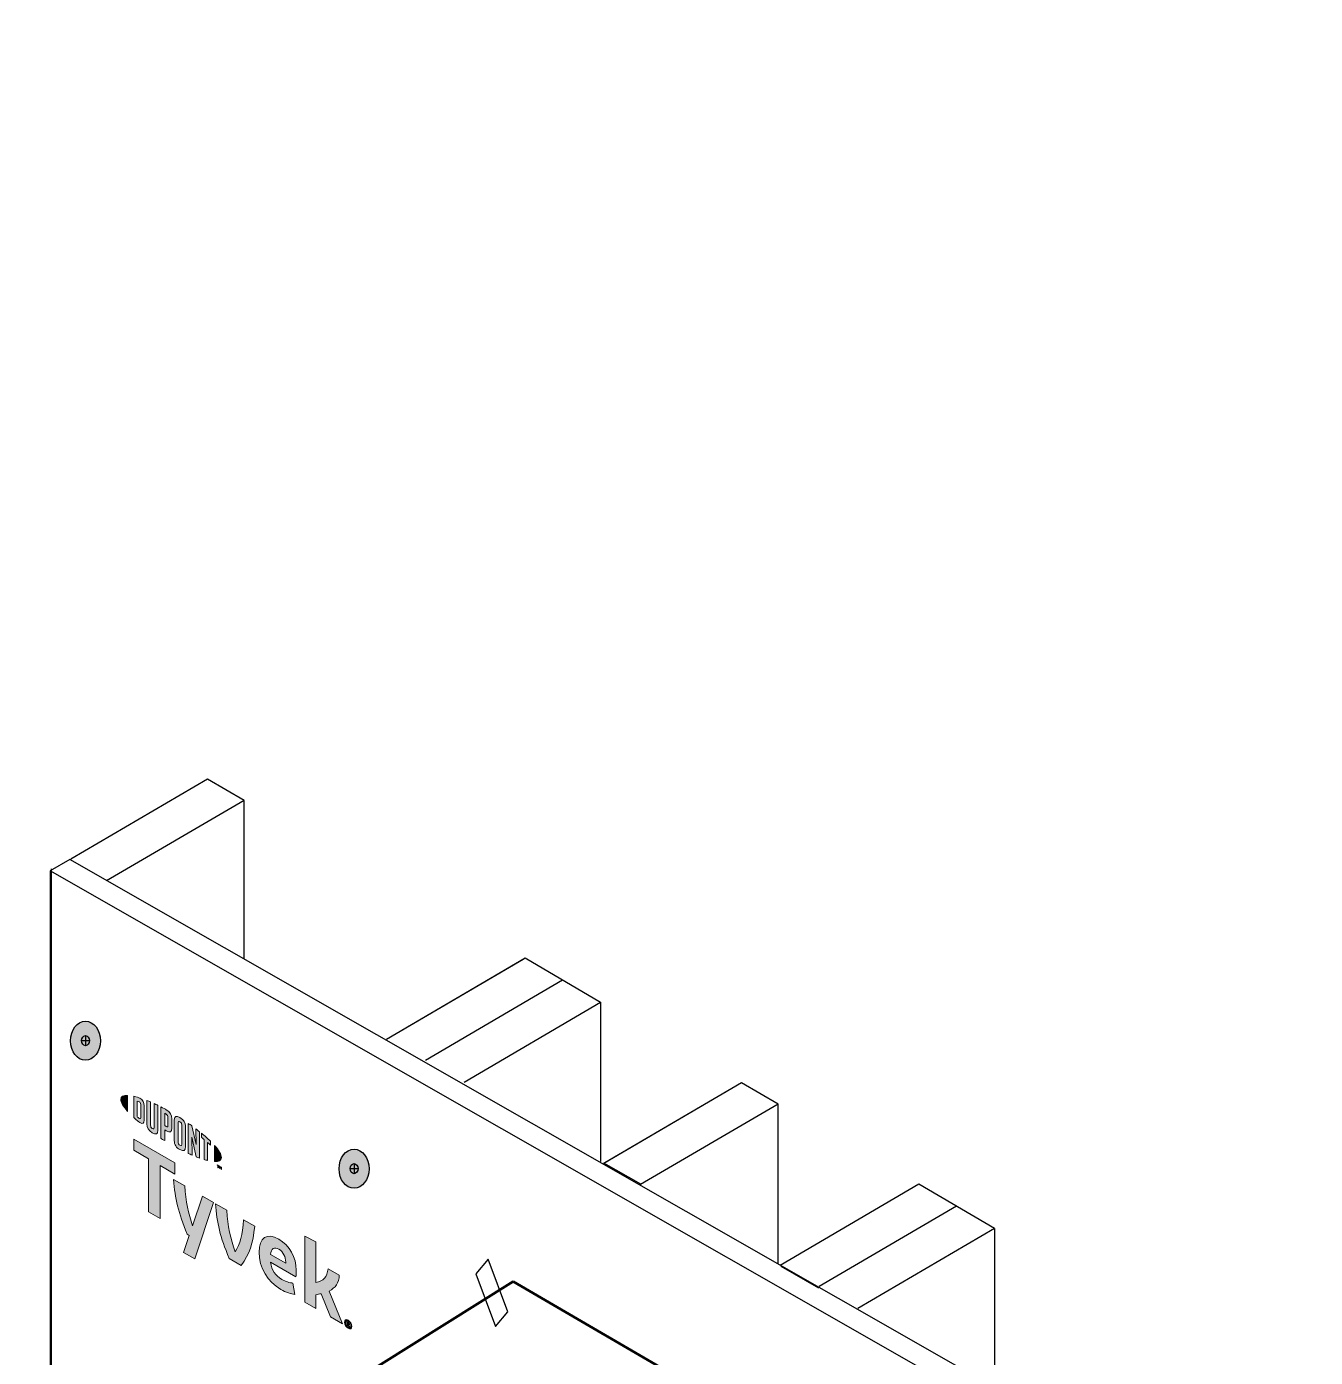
# Model space of a CAD drawing. Extents: x -1328 to 5679, y -4611 to 1603.
# Drawn here: x -223.9 to 91.5, y -2425.3 to -2099.7 of the extents above; entities that cross this region are included whole.
import ezdxf

# ---------------------------------------------------------------- set-up
doc = ezdxf.new("R2010")
doc.units = 0
doc.header["$MEASUREMENT"] = 0
doc.linetypes.add('AI-Linetype-33', pattern=[27.003948, 18.002632, -9.001316])
for name, color, linetype, lineweight in [('G-ANNO-TTLB', 7, 'Continuous', 0), ('TYVEK', 7, 'Continuous', 0), ('X-REF - TRACED', 7, 'Continuous', 0)]:
    doc.layers.add(name, color=color, linetype=linetype, lineweight=lineweight)

# ---------------------------------------------------------------- blocks, each defined once
blk = doc.blocks.new('Block_84')
at = {"layer": 'TYVEK', "true_color": 0x003b71, "transparency": 33554687}
h = blk.add_hatch(color=156, dxfattribs=at)
h.dxf.hatch_style = 2
edge = h.paths.add_edge_path()
edge.add_ellipse((-209.45, -2347.86), major_axis=(0, 4.78), ratio=0.766948, start_angle=0, end_angle=360)
h = blk.add_hatch(color=156, dxfattribs=at)
h.dxf.hatch_style = 2
edge = h.paths.add_edge_path()
edge.add_ellipse((-143.74, -2379.18), major_axis=(0, 4.78), ratio=0.766948, start_angle=0, end_angle=360)
at = {"layer": 'TYVEK', "color": 18, "lineweight": 25, "true_color": 0x080808}
for p, q in [((-209.45, -2346.59), (-209.45, -2349.06)), ((-210.42, -2347.83), (-208.48, -2347.83)), ((-144.71, -2379.15), (-142.76, -2379.15)), ((-143.74, -2377.92), (-143.74, -2380.39))]:
    blk.add_line(p, q, dxfattribs=at)
at = {"layer": 'TYVEK', "color": 18, "lineweight": 25, "true_color": 0x000000}
for centre in [(-209.45, -2347.86), (-143.74, -2379.18)]:
    blk.add_ellipse(centre, major_axis=(0, 4.78), ratio=0.766948, dxfattribs=at)
at = {"layer": 'TYVEK', "color": 18, "lineweight": 25, "true_color": 0x080808}
for centre in [(-209.45, -2347.83), (-143.74, -2379.15)]:
    blk.add_ellipse(centre, major_axis=(0, 1.23), ratio=0.788846, dxfattribs=at)
blk = doc.blocks.new('Block_436')
at = {"layer": 'X-REF - TRACED', "true_color": 0x848484, "transparency": 33554687}
h = blk.add_hatch(color=252, dxfattribs=at)
h.dxf.hatch_style = 2
edge = h.paths.add_edge_path()
edge.add_spline(control_points=[(-200.8, -2362.2), (-200.8, -2362.93), (-200.19, -2363.95), (-199.13, -2365.15), (-199.13, -2365.15), (-199.13, -2361.21), (-199.13, -2361.21), (-200.19, -2361.17), (-200.8, -2361.49), (-200.8, -2362.2)], knot_values=[0, 0, 0, 0, 1, 1, 1, 2, 2, 2, 3, 3, 3, 3], degree=3, periodic=0)
h = blk.add_hatch(color=252, dxfattribs=at)
h.dxf.hatch_style = 2
edge = h.paths.add_edge_path()
edge.add_spline(control_points=[(-195.92, -2366.63), (-195.92, -2366.94), (-196.08, -2366.95), (-196.27, -2366.84), (-196.42, -2366.75), (-196.64, -2366.56), (-196.83, -2366.39), (-196.83, -2366.39), (-196.83, -2362.62), (-196.83, -2362.62), (-196.64, -2362.67), (-196.42, -2362.74), (-196.27, -2362.83), (-196.08, -2362.94), (-195.92, -2363.13), (-195.92, -2363.43), (-195.92, -2363.43), (-195.92, -2366.63), (-195.92, -2366.63)], knot_values=[0, 0, 0, 0, 1, 1, 1, 2, 2, 2, 3, 3, 3, 4, 4, 4, 5, 5, 5, 6, 6, 6, 6], degree=3, periodic=0)
edge = h.paths.add_edge_path()
edge.add_spline(control_points=[(-196.14, -2361.92), (-196.44, -2361.74), (-196.87, -2361.6), (-197.65, -2361.42), (-197.65, -2361.42), (-197.65, -2366.65), (-197.65, -2366.65), (-196.97, -2367.28), (-196.44, -2367.72), (-196.14, -2367.89), (-195.46, -2368.29), (-195.07, -2368.03), (-195.07, -2367.26), (-195.07, -2367.26), (-195.07, -2363.79), (-195.07, -2363.79), (-195.07, -2363.02), (-195.46, -2362.31), (-196.14, -2361.92)], knot_values=[0, 0, 0, 0, 1, 1, 1, 2, 2, 2, 3, 3, 3, 4, 4, 4, 5, 5, 5, 6, 6, 6, 6], degree=3, periodic=0)
h = blk.add_hatch(color=252, dxfattribs=at)
h.dxf.hatch_style = 2
edge = h.paths.add_edge_path()
edge.add_spline(control_points=[(-192.68, -2369.12), (-192.68, -2369.42), (-192.77, -2369.56), (-193.1, -2369.32), (-193.42, -2369.09), (-193.51, -2368.89), (-193.51, -2368.53), (-193.51, -2368.53), (-193.51, -2362.84), (-193.51, -2362.84), (-193.72, -2362.74), (-194.2, -2362.54), (-194.41, -2362.46), (-194.41, -2362.46), (-194.41, -2368.21), (-194.41, -2368.21), (-194.41, -2369.13), (-194.02, -2369.71), (-193.1, -2370.36), (-192.26, -2370.96), (-191.74, -2370.77), (-191.74, -2369.75), (-191.74, -2369.75), (-191.74, -2363.67), (-191.74, -2363.67), (-191.92, -2363.58), (-192.49, -2363.31), (-192.68, -2363.22), (-192.68, -2363.22), (-192.68, -2369.12), (-192.68, -2369.12)], knot_values=[0, 0, 0, 0, 1, 1, 1, 2, 2, 2, 3, 3, 3, 4, 4, 4, 5, 5, 5, 6, 6, 6, 7, 7, 7, 8, 8, 8, 9, 9, 9, 10, 10, 10, 10], degree=3, periodic=0)
h = blk.add_hatch(color=252, dxfattribs=at)
h.dxf.hatch_style = 2
edge = h.paths.add_edge_path()
edge.add_spline(control_points=[(-189.26, -2368.59), (-189.26, -2368.92), (-189.36, -2369.03), (-189.74, -2368.81), (-189.74, -2368.81), (-190.07, -2368.62), (-190.07, -2368.62), (-190.07, -2368.62), (-190.07, -2365.6), (-190.07, -2365.6), (-189.92, -2365.68), (-189.84, -2365.72), (-189.76, -2365.77), (-189.34, -2366.01), (-189.26, -2366.24), (-189.26, -2366.58), (-189.26, -2366.58), (-189.26, -2368.59), (-189.26, -2368.59)], knot_values=[0, 0, 0, 0, 1, 1, 1, 2, 2, 2, 3, 3, 3, 4, 4, 4, 5, 5, 5, 6, 6, 6, 6], degree=3, periodic=0)
edge = h.paths.add_edge_path()
edge.add_spline(control_points=[(-189.7, -2364.74), (-189.87, -2364.64), (-190.46, -2364.32), (-191.01, -2364.04), (-191.01, -2364.04), (-191.01, -2371.7), (-191.01, -2371.7), (-190.82, -2371.82), (-190.33, -2372.13), (-190.07, -2372.29), (-190.07, -2372.29), (-190.07, -2369.69), (-190.07, -2369.69), (-190.07, -2369.69), (-189.7, -2369.9), (-189.7, -2369.9), (-188.72, -2370.46), (-188.31, -2370.19), (-188.31, -2369.22), (-188.31, -2369.22), (-188.31, -2366.97), (-188.31, -2366.97), (-188.31, -2366.02), (-188.77, -2365.28), (-189.7, -2364.74)], knot_values=[0, 0, 0, 0, 1, 1, 1, 2, 2, 2, 3, 3, 3, 4, 4, 4, 5, 5, 5, 6, 6, 6, 7, 7, 7, 8, 8, 8, 8], degree=3, periodic=0)
h = blk.add_hatch(color=252, dxfattribs=at)
h.dxf.hatch_style = 2
edge = h.paths.add_edge_path()
edge.add_spline(control_points=[(-185.91, -2373.2), (-185.91, -2373.5), (-186, -2373.61), (-186.33, -2373.43), (-186.67, -2373.24), (-186.76, -2373.02), (-186.76, -2372.71), (-186.76, -2372.71), (-186.76, -2367.94), (-186.76, -2367.94), (-186.76, -2367.62), (-186.67, -2367.5), (-186.33, -2367.71), (-186, -2367.92), (-185.91, -2368.13), (-185.91, -2368.43), (-185.91, -2368.43), (-185.91, -2373.2), (-185.91, -2373.2)], knot_values=[0, 0, 0, 0, 1, 1, 1, 2, 2, 2, 3, 3, 3, 4, 4, 4, 5, 5, 5, 6, 6, 6, 6], degree=3, periodic=0)
edge = h.paths.add_edge_path()
edge.add_spline(control_points=[(-186.33, -2366.64), (-187.2, -2366.09), (-187.72, -2366.23), (-187.72, -2367.24), (-187.72, -2367.24), (-187.72, -2372.25), (-187.72, -2372.25), (-187.72, -2373.31), (-187.25, -2374.02), (-186.33, -2374.5), (-185.43, -2374.98), (-184.96, -2374.86), (-184.96, -2373.73), (-184.96, -2373.73), (-184.96, -2368.95), (-184.96, -2368.95), (-184.96, -2367.87), (-185.38, -2367.24), (-186.33, -2366.64)], knot_values=[0, 0, 0, 0, 1, 1, 1, 2, 2, 2, 3, 3, 3, 4, 4, 4, 5, 5, 5, 6, 6, 6, 6], degree=3, periodic=0)
h = blk.add_hatch(color=252, dxfattribs=at)
h.dxf.hatch_style = 2
edge = h.paths.add_edge_path()
edge.add_spline(control_points=[(-182.36, -2373.2), (-182.36, -2373.2), (-183.4, -2368.71), (-183.4, -2368.71), (-183.68, -2368.5), (-184.02, -2368.26), (-184.29, -2368.08), (-184.29, -2368.08), (-184.29, -2375.42), (-184.29, -2375.42), (-184.1, -2375.51), (-183.63, -2375.72), (-183.38, -2375.83), (-183.38, -2375.83), (-183.46, -2371.46), (-183.46, -2371.46), (-183.46, -2371.46), (-182.36, -2376.25), (-182.36, -2376.25), (-182.12, -2376.34), (-181.78, -2376.47), (-181.56, -2376.55), (-181.56, -2376.55), (-181.56, -2370.1), (-181.56, -2370.1), (-181.79, -2369.91), (-182.22, -2369.58), (-182.42, -2369.43), (-182.42, -2369.43), (-182.36, -2373.2), (-182.36, -2373.2)], knot_values=[0, 0, 0, 0, 1, 1, 1, 2, 2, 2, 3, 3, 3, 4, 4, 4, 5, 5, 5, 6, 6, 6, 7, 7, 7, 8, 8, 8, 9, 9, 9, 10, 10, 10, 10], degree=3, periodic=0)
h = blk.add_hatch(color=252, dxfattribs=at)
h.dxf.hatch_style = 2
edge = h.paths.add_edge_path()
edge.add_spline(control_points=[(-181.09, -2371.5), (-180.86, -2371.68), (-180.63, -2371.86), (-180.41, -2372.05), (-180.41, -2372.05), (-180.41, -2376.93), (-180.41, -2376.93), (-180.2, -2376.99), (-179.82, -2377.1), (-179.57, -2377.16), (-179.57, -2377.16), (-179.57, -2372.76), (-179.57, -2372.76), (-179.32, -2372.98), (-179.09, -2373.18), (-178.88, -2373.37), (-178.88, -2373.37), (-178.88, -2372.43), (-178.88, -2372.43), (-179.55, -2371.78), (-180.26, -2371.16), (-181.09, -2370.48), (-181.09, -2370.48), (-181.09, -2371.5), (-181.09, -2371.5)], knot_values=[0, 0, 0, 0, 1, 1, 1, 2, 2, 2, 3, 3, 3, 4, 4, 4, 5, 5, 5, 6, 6, 6, 7, 7, 7, 8, 8, 8, 8], degree=3, periodic=0)
h = blk.add_hatch(color=252, dxfattribs=at)
h.dxf.hatch_style = 2
edge = h.paths.add_edge_path()
edge.add_spline(control_points=[(-176.2, -2376.41), (-176.2, -2377.13), (-176.81, -2377.46), (-177.88, -2377.42), (-177.88, -2377.42), (-177.88, -2373.48), (-177.88, -2373.48), (-176.81, -2374.67), (-176.2, -2375.69), (-176.2, -2376.41)], knot_values=[0, 0, 0, 0, 1, 1, 1, 2, 2, 2, 3, 3, 3, 3], degree=3, periodic=0)
h = blk.add_hatch(color=252, dxfattribs=at)
h.dxf.hatch_style = 2
edge = h.paths.add_edge_path()
edge.add_spline(control_points=[(-176.7, -2378.5), (-176.7, -2378.5), (-176.59, -2378.55), (-176.59, -2378.55), (-176.59, -2378.55), (-176.44, -2378.91), (-176.44, -2378.91), (-176.44, -2378.91), (-176.3, -2378.73), (-176.3, -2378.73), (-176.3, -2378.73), (-176.2, -2378.78), (-176.2, -2378.78), (-176.2, -2378.78), (-176.2, -2379.35), (-176.2, -2379.35), (-176.2, -2379.35), (-176.29, -2379.3), (-176.29, -2379.3), (-176.29, -2379.3), (-176.29, -2378.89), (-176.29, -2378.89), (-176.29, -2378.89), (-176.44, -2379.08), (-176.44, -2379.08), (-176.44, -2379.08), (-176.45, -2379.07), (-176.45, -2379.07), (-176.45, -2379.07), (-176.6, -2378.71), (-176.6, -2378.71), (-176.6, -2378.71), (-176.6, -2379.12), (-176.6, -2379.12), (-176.6, -2379.12), (-176.7, -2379.06), (-176.7, -2379.06), (-176.7, -2379.06), (-176.7, -2378.5), (-176.7, -2378.5)], knot_values=[0, 0, 0, 0, 1, 1, 1, 2, 2, 2, 3, 3, 3, 4, 4, 4, 5, 5, 5, 6, 6, 6, 7, 7, 7, 8, 8, 8, 9, 9, 9, 10, 10, 10, 11, 11, 11, 12, 12, 12, 13, 13, 13, 13], degree=3, periodic=0)
edge = h.paths.add_edge_path()
edge.add_spline(control_points=[(-177.05, -2378.39), (-177.05, -2378.39), (-177.2, -2378.3), (-177.2, -2378.3), (-177.2, -2378.3), (-177.2, -2378.2), (-177.2, -2378.2), (-177.2, -2378.2), (-176.8, -2378.43), (-176.8, -2378.43), (-176.8, -2378.43), (-176.8, -2378.53), (-176.8, -2378.53), (-176.8, -2378.53), (-176.96, -2378.45), (-176.96, -2378.45), (-176.96, -2378.45), (-176.96, -2378.91), (-176.96, -2378.91), (-176.96, -2378.91), (-177.05, -2378.86), (-177.05, -2378.86), (-177.05, -2378.86), (-177.05, -2378.39), (-177.05, -2378.39)], knot_values=[0, 0, 0, 0, 1, 1, 1, 2, 2, 2, 3, 3, 3, 4, 4, 4, 5, 5, 5, 6, 6, 6, 7, 7, 7, 8, 8, 8, 8], degree=3, periodic=0)
at = {"layer": 'X-REF - TRACED'}
for points, knots in [([(-200.8, -2362.2), (-200.8, -2362.93), (-200.19, -2363.95), (-199.13, -2365.15), (-199.13, -2365.15), (-199.13, -2361.21), (-199.13, -2361.21), (-200.19, -2361.17), (-200.8, -2361.49), (-200.8, -2362.2)], [0, 0, 0, 0, 1, 1, 1, 2, 2, 2, 3, 3, 3, 3]), ([(-196.14, -2361.92), (-196.44, -2361.74), (-196.87, -2361.6), (-197.65, -2361.42), (-197.65, -2361.42), (-197.65, -2366.65), (-197.65, -2366.65), (-196.97, -2367.28), (-196.44, -2367.72), (-196.14, -2367.89), (-195.46, -2368.29), (-195.07, -2368.03), (-195.07, -2367.26), (-195.07, -2367.26), (-195.07, -2363.79), (-195.07, -2363.79), (-195.07, -2363.02), (-195.46, -2362.31), (-196.14, -2361.92)], [0, 0, 0, 0, 1, 1, 1, 2, 2, 2, 3, 3, 3, 4, 4, 4, 5, 5, 5, 6, 6, 6, 6]), ([(-195.92, -2366.63), (-195.92, -2366.94), (-196.08, -2366.95), (-196.27, -2366.84), (-196.42, -2366.75), (-196.64, -2366.56), (-196.83, -2366.39), (-196.83, -2366.39), (-196.83, -2362.62), (-196.83, -2362.62), (-196.64, -2362.67), (-196.42, -2362.74), (-196.27, -2362.83), (-196.08, -2362.94), (-195.92, -2363.13), (-195.92, -2363.43), (-195.92, -2363.43), (-195.92, -2366.63), (-195.92, -2366.63)], [0, 0, 0, 0, 1, 1, 1, 2, 2, 2, 3, 3, 3, 4, 4, 4, 5, 5, 5, 6, 6, 6, 6]), ([(-192.68, -2369.12), (-192.68, -2369.42), (-192.77, -2369.56), (-193.1, -2369.32), (-193.42, -2369.09), (-193.51, -2368.89), (-193.51, -2368.53), (-193.51, -2368.53), (-193.51, -2362.84), (-193.51, -2362.84), (-193.72, -2362.74), (-194.2, -2362.54), (-194.41, -2362.46), (-194.41, -2362.46), (-194.41, -2368.21), (-194.41, -2368.21), (-194.41, -2369.13), (-194.02, -2369.71), (-193.1, -2370.36), (-192.26, -2370.96), (-191.74, -2370.77), (-191.74, -2369.75), (-191.74, -2369.75), (-191.74, -2363.67), (-191.74, -2363.67), (-191.92, -2363.58), (-192.49, -2363.31), (-192.68, -2363.22), (-192.68, -2363.22), (-192.68, -2369.12), (-192.68, -2369.12)], [0, 0, 0, 0, 1, 1, 1, 2, 2, 2, 3, 3, 3, 4, 4, 4, 5, 5, 5, 6, 6, 6, 7, 7, 7, 8, 8, 8, 9, 9, 9, 10, 10, 10, 10]), ([(-189.7, -2364.74), (-189.87, -2364.64), (-190.46, -2364.32), (-191.01, -2364.04), (-191.01, -2364.04), (-191.01, -2371.7), (-191.01, -2371.7), (-190.82, -2371.82), (-190.33, -2372.13), (-190.07, -2372.29), (-190.07, -2372.29), (-190.07, -2369.69), (-190.07, -2369.69), (-190.07, -2369.69), (-189.7, -2369.9), (-189.7, -2369.9), (-188.72, -2370.46), (-188.31, -2370.19), (-188.31, -2369.22), (-188.31, -2369.22), (-188.31, -2366.97), (-188.31, -2366.97), (-188.31, -2366.02), (-188.77, -2365.28), (-189.7, -2364.74)], [0, 0, 0, 0, 1, 1, 1, 2, 2, 2, 3, 3, 3, 4, 4, 4, 5, 5, 5, 6, 6, 6, 7, 7, 7, 8, 8, 8, 8]), ([(-189.26, -2368.59), (-189.26, -2368.92), (-189.36, -2369.03), (-189.74, -2368.81), (-189.74, -2368.81), (-190.07, -2368.62), (-190.07, -2368.62), (-190.07, -2368.62), (-190.07, -2365.6), (-190.07, -2365.6), (-189.92, -2365.68), (-189.84, -2365.72), (-189.76, -2365.77), (-189.34, -2366.01), (-189.26, -2366.24), (-189.26, -2366.58), (-189.26, -2366.58), (-189.26, -2368.59), (-189.26, -2368.59)], [0, 0, 0, 0, 1, 1, 1, 2, 2, 2, 3, 3, 3, 4, 4, 4, 5, 5, 5, 6, 6, 6, 6]), ([(-186.33, -2366.64), (-187.2, -2366.09), (-187.72, -2366.23), (-187.72, -2367.24), (-187.72, -2367.24), (-187.72, -2372.25), (-187.72, -2372.25), (-187.72, -2373.31), (-187.25, -2374.02), (-186.33, -2374.5), (-185.43, -2374.98), (-184.96, -2374.86), (-184.96, -2373.73), (-184.96, -2373.73), (-184.96, -2368.95), (-184.96, -2368.95), (-184.96, -2367.87), (-185.38, -2367.24), (-186.33, -2366.64)], [0, 0, 0, 0, 1, 1, 1, 2, 2, 2, 3, 3, 3, 4, 4, 4, 5, 5, 5, 6, 6, 6, 6]), ([(-185.91, -2373.2), (-185.91, -2373.5), (-186, -2373.61), (-186.33, -2373.43), (-186.67, -2373.24), (-186.76, -2373.02), (-186.76, -2372.71), (-186.76, -2372.71), (-186.76, -2367.94), (-186.76, -2367.94), (-186.76, -2367.62), (-186.67, -2367.5), (-186.33, -2367.71), (-186, -2367.92), (-185.91, -2368.13), (-185.91, -2368.43), (-185.91, -2368.43), (-185.91, -2373.2), (-185.91, -2373.2)], [0, 0, 0, 0, 1, 1, 1, 2, 2, 2, 3, 3, 3, 4, 4, 4, 5, 5, 5, 6, 6, 6, 6]), ([(-182.36, -2373.2), (-182.36, -2373.2), (-183.4, -2368.71), (-183.4, -2368.71), (-183.68, -2368.5), (-184.02, -2368.26), (-184.29, -2368.08), (-184.29, -2368.08), (-184.29, -2375.42), (-184.29, -2375.42), (-184.1, -2375.51), (-183.63, -2375.72), (-183.38, -2375.83), (-183.38, -2375.83), (-183.46, -2371.46), (-183.46, -2371.46), (-183.46, -2371.46), (-182.36, -2376.25), (-182.36, -2376.25), (-182.12, -2376.34), (-181.78, -2376.47), (-181.56, -2376.55), (-181.56, -2376.55), (-181.56, -2370.1), (-181.56, -2370.1), (-181.79, -2369.91), (-182.22, -2369.58), (-182.42, -2369.43), (-182.42, -2369.43), (-182.36, -2373.2), (-182.36, -2373.2)], [0, 0, 0, 0, 1, 1, 1, 2, 2, 2, 3, 3, 3, 4, 4, 4, 5, 5, 5, 6, 6, 6, 7, 7, 7, 8, 8, 8, 9, 9, 9, 10, 10, 10, 10]), ([(-181.09, -2371.5), (-180.86, -2371.68), (-180.63, -2371.86), (-180.41, -2372.05), (-180.41, -2372.05), (-180.41, -2376.93), (-180.41, -2376.93), (-180.2, -2376.99), (-179.82, -2377.1), (-179.57, -2377.16), (-179.57, -2377.16), (-179.57, -2372.76), (-179.57, -2372.76), (-179.32, -2372.98), (-179.09, -2373.18), (-178.88, -2373.37), (-178.88, -2373.37), (-178.88, -2372.43), (-178.88, -2372.43), (-179.55, -2371.78), (-180.26, -2371.16), (-181.09, -2370.48), (-181.09, -2370.48), (-181.09, -2371.5), (-181.09, -2371.5)], [0, 0, 0, 0, 1, 1, 1, 2, 2, 2, 3, 3, 3, 4, 4, 4, 5, 5, 5, 6, 6, 6, 7, 7, 7, 8, 8, 8, 8]), ([(-176.2, -2376.41), (-176.2, -2377.13), (-176.81, -2377.46), (-177.88, -2377.42), (-177.88, -2377.42), (-177.88, -2373.48), (-177.88, -2373.48), (-176.81, -2374.67), (-176.2, -2375.69), (-176.2, -2376.41)], [0, 0, 0, 0, 1, 1, 1, 2, 2, 2, 3, 3, 3, 3]), ([(-177.05, -2378.39), (-177.05, -2378.39), (-177.2, -2378.3), (-177.2, -2378.3), (-177.2, -2378.3), (-177.2, -2378.2), (-177.2, -2378.2), (-177.2, -2378.2), (-176.8, -2378.43), (-176.8, -2378.43), (-176.8, -2378.43), (-176.8, -2378.53), (-176.8, -2378.53), (-176.8, -2378.53), (-176.96, -2378.45), (-176.96, -2378.45), (-176.96, -2378.45), (-176.96, -2378.91), (-176.96, -2378.91), (-176.96, -2378.91), (-177.05, -2378.86), (-177.05, -2378.86), (-177.05, -2378.86), (-177.05, -2378.39), (-177.05, -2378.39)], [0, 0, 0, 0, 1, 1, 1, 2, 2, 2, 3, 3, 3, 4, 4, 4, 5, 5, 5, 6, 6, 6, 7, 7, 7, 8, 8, 8, 8]), ([(-176.7, -2378.5), (-176.7, -2378.5), (-176.59, -2378.55), (-176.59, -2378.55), (-176.59, -2378.55), (-176.44, -2378.91), (-176.44, -2378.91), (-176.44, -2378.91), (-176.3, -2378.73), (-176.3, -2378.73), (-176.3, -2378.73), (-176.2, -2378.78), (-176.2, -2378.78), (-176.2, -2378.78), (-176.2, -2379.35), (-176.2, -2379.35), (-176.2, -2379.35), (-176.29, -2379.3), (-176.29, -2379.3), (-176.29, -2379.3), (-176.29, -2378.89), (-176.29, -2378.89), (-176.29, -2378.89), (-176.44, -2379.08), (-176.44, -2379.08), (-176.44, -2379.08), (-176.45, -2379.07), (-176.45, -2379.07), (-176.45, -2379.07), (-176.6, -2378.71), (-176.6, -2378.71), (-176.6, -2378.71), (-176.6, -2379.12), (-176.6, -2379.12), (-176.6, -2379.12), (-176.7, -2379.06), (-176.7, -2379.06), (-176.7, -2379.06), (-176.7, -2378.5), (-176.7, -2378.5)], [0, 0, 0, 0, 1, 1, 1, 2, 2, 2, 3, 3, 3, 4, 4, 4, 5, 5, 5, 6, 6, 6, 7, 7, 7, 8, 8, 8, 9, 9, 9, 10, 10, 10, 11, 11, 11, 12, 12, 12, 13, 13, 13, 13])]:
    blk.add_open_spline(points, degree=3, knots=knots, dxfattribs=at)
blk = doc.blocks.new('Block_440')
at = {"layer": 'X-REF - TRACED', "true_color": 0x848484, "transparency": 33554687}
h = blk.add_hatch(color=252, dxfattribs=at)
h.dxf.hatch_style = 2
h.paths.add_polyline_path([(-187.55, -2377.74), (-197.65, -2371.91), (-197.65, -2374.65), (-194, -2376.76), (-194, -2389.75), (-191.2, -2391.37), (-191.2, -2378.37), (-187.55, -2380.48)])
h = blk.add_hatch(color=252, dxfattribs=at)
h.dxf.hatch_style = 2
edge = h.paths.add_edge_path()
edge.add_spline(control_points=[(-170.76, -2391.68), (-170.93, -2395.42), (-171.68, -2397.6), (-172.84, -2399.47), (-173.95, -2396.29), (-174.68, -2393.26), (-174.9, -2389.29), (-174.9, -2389.29), (-177.62, -2387.72), (-177.62, -2387.72), (-177.33, -2392.41), (-176.45, -2395.82), (-174.33, -2401.11), (-174.33, -2401.11), (-171.33, -2402.84), (-171.33, -2402.84), (-169.29, -2399.95), (-168.44, -2397.54), (-168.05, -2393.24), (-168.05, -2393.24), (-170.76, -2391.68), (-170.76, -2391.68)], knot_values=[0, 0, 0, 0, 1, 1, 1, 2, 2, 2, 3, 3, 3, 4, 4, 4, 5, 5, 5, 6, 6, 6, 7, 7, 7, 7], degree=3, periodic=0)
h = blk.add_hatch(color=252, dxfattribs=at)
h.dxf.hatch_style = 2
edge = h.paths.add_edge_path()
edge.add_spline(control_points=[(-164.19, -2400.13), (-164.19, -2400.13), (-160.46, -2402.28), (-160.46, -2402.28), (-160.46, -2402.28), (-160.46, -2402.01), (-160.46, -2402.01), (-160.46, -2400.75), (-161.05, -2399.49), (-162.13, -2398.87), (-163.27, -2398.21), (-164.01, -2398.7), (-164.19, -2400.13)], knot_values=[0, 0, 0, 0, 1, 1, 1, 2, 2, 2, 3, 3, 3, 4, 4, 4, 4], degree=3, periodic=0)
edge = h.paths.add_edge_path()
edge.add_spline(control_points=[(-158.24, -2409.9), (-159.11, -2409.85), (-160.38, -2409.43), (-161.68, -2408.68), (-164.84, -2406.86), (-166.99, -2403.32), (-166.99, -2399.59), (-166.99, -2396.01), (-165.01, -2394.73), (-162.13, -2396.39), (-159.56, -2397.88), (-157.87, -2400.94), (-157.87, -2403.95), (-157.87, -2404.63), (-157.91, -2405.19), (-157.95, -2405.62), (-157.95, -2405.62), (-164.15, -2402.04), (-164.15, -2402.04), (-163.89, -2403.99), (-162.97, -2405.33), (-161.4, -2406.23), (-160.44, -2406.79), (-159.52, -2407.07), (-158.68, -2407.16), (-158.68, -2407.16), (-158.24, -2409.9), (-158.24, -2409.9)], knot_values=[0, 0, 0, 0, 1, 1, 1, 2, 2, 2, 3, 3, 3, 4, 4, 4, 5, 5, 5, 6, 6, 6, 7, 7, 7, 8, 8, 8, 9, 9, 9, 9], degree=3, periodic=0)
h = blk.add_hatch(color=252, dxfattribs=at)
h.dxf.hatch_style = 2
edge = h.paths.add_edge_path()
edge.add_spline(control_points=[(-149.85, -2409.1), (-149.85, -2409.1), (-146.59, -2417.12), (-146.59, -2417.12), (-146.59, -2417.12), (-149.54, -2415.42), (-149.54, -2415.42), (-149.54, -2415.42), (-151.79, -2409.74), (-151.79, -2409.74), (-152.2, -2409.84), (-152.64, -2409.92), (-153.11, -2409.99), (-153.11, -2409.99), (-153.11, -2413.36), (-153.11, -2413.36), (-153.11, -2413.36), (-155.81, -2411.8), (-155.81, -2411.8), (-155.81, -2411.8), (-155.81, -2395.68), (-155.81, -2395.68), (-155.81, -2395.68), (-153.11, -2397.08), (-153.11, -2397.08), (-153.11, -2397.08), (-153.11, -2407), (-153.11, -2407), (-151.26, -2406.69), (-150.36, -2405.64), (-150.05, -2403.64), (-150.05, -2403.64), (-147.36, -2405.19), (-147.36, -2405.19), (-147.42, -2407.09), (-148.28, -2408.32), (-149.85, -2409.1)], knot_values=[0, 0, 0, 0, 1, 1, 1, 2, 2, 2, 3, 3, 3, 4, 4, 4, 5, 5, 5, 6, 6, 6, 7, 7, 7, 8, 8, 8, 9, 9, 9, 10, 10, 10, 11, 11, 11, 12, 12, 12, 12], degree=3, periodic=0)
at = {"layer": 'X-REF - TRACED'}
blk.add_lwpolyline([(-187.55, -2377.74), (-197.65, -2371.91), (-197.65, -2374.65), (-194, -2376.76), (-194, -2389.75), (-191.2, -2391.37), (-191.2, -2378.37), (-187.55, -2380.48)], close=True, dxfattribs=at)
for points, knots in [([(-170.76, -2391.68), (-170.93, -2395.42), (-171.68, -2397.6), (-172.84, -2399.47), (-173.95, -2396.29), (-174.68, -2393.26), (-174.9, -2389.29), (-174.9, -2389.29), (-177.62, -2387.72), (-177.62, -2387.72), (-177.33, -2392.41), (-176.45, -2395.82), (-174.33, -2401.11), (-174.33, -2401.11), (-171.33, -2402.84), (-171.33, -2402.84), (-169.29, -2399.95), (-168.44, -2397.54), (-168.05, -2393.24), (-168.05, -2393.24), (-170.76, -2391.68), (-170.76, -2391.68)], [0, 0, 0, 0, 1, 1, 1, 2, 2, 2, 3, 3, 3, 4, 4, 4, 5, 5, 5, 6, 6, 6, 7, 7, 7, 7]), ([(-158.24, -2409.9), (-159.11, -2409.85), (-160.38, -2409.43), (-161.68, -2408.68), (-164.84, -2406.86), (-166.99, -2403.32), (-166.99, -2399.59), (-166.99, -2396.01), (-165.01, -2394.73), (-162.13, -2396.39), (-159.56, -2397.88), (-157.87, -2400.94), (-157.87, -2403.95), (-157.87, -2404.63), (-157.91, -2405.19), (-157.95, -2405.62), (-157.95, -2405.62), (-164.15, -2402.04), (-164.15, -2402.04), (-163.89, -2403.99), (-162.97, -2405.33), (-161.4, -2406.23), (-160.44, -2406.79), (-159.52, -2407.07), (-158.68, -2407.16), (-158.68, -2407.16), (-158.24, -2409.9), (-158.24, -2409.9)], [0, 0, 0, 0, 1, 1, 1, 2, 2, 2, 3, 3, 3, 4, 4, 4, 5, 5, 5, 6, 6, 6, 7, 7, 7, 8, 8, 8, 9, 9, 9, 9]), ([(-149.85, -2409.1), (-149.85, -2409.1), (-146.59, -2417.12), (-146.59, -2417.12), (-146.59, -2417.12), (-149.54, -2415.42), (-149.54, -2415.42), (-149.54, -2415.42), (-151.79, -2409.74), (-151.79, -2409.74), (-152.2, -2409.84), (-152.64, -2409.92), (-153.11, -2409.99), (-153.11, -2409.99), (-153.11, -2413.36), (-153.11, -2413.36), (-153.11, -2413.36), (-155.81, -2411.8), (-155.81, -2411.8), (-155.81, -2411.8), (-155.81, -2395.68), (-155.81, -2395.68), (-155.81, -2395.68), (-153.11, -2397.08), (-153.11, -2397.08), (-153.11, -2397.08), (-153.11, -2407), (-153.11, -2407), (-151.26, -2406.69), (-150.36, -2405.64), (-150.05, -2403.64), (-150.05, -2403.64), (-147.36, -2405.19), (-147.36, -2405.19), (-147.42, -2407.09), (-148.28, -2408.32), (-149.85, -2409.1)], [0, 0, 0, 0, 1, 1, 1, 2, 2, 2, 3, 3, 3, 4, 4, 4, 5, 5, 5, 6, 6, 6, 7, 7, 7, 8, 8, 8, 9, 9, 9, 10, 10, 10, 11, 11, 11, 12, 12, 12, 12]), ([(-164.19, -2400.13), (-164.19, -2400.13), (-160.46, -2402.28), (-160.46, -2402.28), (-160.46, -2402.28), (-160.46, -2402.01), (-160.46, -2402.01), (-160.46, -2400.75), (-161.05, -2399.49), (-162.13, -2398.87), (-163.27, -2398.21), (-164.01, -2398.7), (-164.19, -2400.13)], [0, 0, 0, 0, 1, 1, 1, 2, 2, 2, 3, 3, 3, 4, 4, 4, 4])]:
    blk.add_open_spline(points, degree=3, knots=knots, dxfattribs=at)
blk = doc.blocks.new('Block_439')
at = {"layer": 'X-REF - TRACED', "true_color": 0x848484, "transparency": 33554687}
h = blk.add_hatch(color=252, dxfattribs=at)
h.dxf.hatch_style = 2
edge = h.paths.add_edge_path()
edge.add_spline(control_points=[(-180.81, -2385.88), (-180.81, -2385.88), (-183.24, -2393.12), (-183.24, -2393.12), (-184.27, -2390.09), (-184.94, -2387.16), (-185.15, -2383.37), (-185.15, -2383.37), (-187.88, -2381.8), (-187.88, -2381.8), (-187.58, -2386.49), (-186.7, -2389.9), (-184.58, -2395.19), (-184.58, -2395.19), (-184.04, -2395.5), (-184.04, -2395.5), (-184.04, -2395.5), (-185.43, -2399.65), (-185.43, -2399.65), (-185.43, -2399.65), (-182.72, -2401.21), (-182.72, -2401.21), (-182.72, -2401.21), (-178.1, -2387.44), (-178.1, -2387.44), (-178.1, -2387.44), (-180.81, -2385.88), (-180.81, -2385.88)], knot_values=[0, 0, 0, 0, 1, 1, 1, 2, 2, 2, 3, 3, 3, 4, 4, 4, 5, 5, 5, 6, 6, 6, 7, 7, 7, 8, 8, 8, 9, 9, 9, 9], degree=3, periodic=0)
at = {"layer": 'X-REF - TRACED'}
blk.add_open_spline([(-180.81, -2385.88), (-180.81, -2385.88), (-183.24, -2393.12), (-183.24, -2393.12), (-184.27, -2390.09), (-184.94, -2387.16), (-185.15, -2383.37), (-185.15, -2383.37), (-187.88, -2381.8), (-187.88, -2381.8), (-187.58, -2386.49), (-186.7, -2389.9), (-184.58, -2395.19), (-184.58, -2395.19), (-184.04, -2395.5), (-184.04, -2395.5), (-184.04, -2395.5), (-185.43, -2399.65), (-185.43, -2399.65), (-185.43, -2399.65), (-182.72, -2401.21), (-182.72, -2401.21), (-182.72, -2401.21), (-178.1, -2387.44), (-178.1, -2387.44), (-178.1, -2387.44), (-180.81, -2385.88), (-180.81, -2385.88)], degree=3, knots=[0, 0, 0, 0, 1, 1, 1, 2, 2, 2, 3, 3, 3, 4, 4, 4, 5, 5, 5, 6, 6, 6, 7, 7, 7, 8, 8, 8, 9, 9, 9, 9], dxfattribs=at)
blk.add_blockref('Block_440', (0, 0), dxfattribs=at)
blk = doc.blocks.new('Block_441')
at = {"layer": 'X-REF - TRACED', "true_color": 0x848484, "transparency": 33554687}
h = blk.add_hatch(color=252, dxfattribs=at)
h.dxf.hatch_style = 2
edge = h.paths.add_edge_path()
edge.add_spline(control_points=[(-145.3, -2416.81), (-145.3, -2416.81), (-145.3, -2417.11), (-145.3, -2417.11), (-145.3, -2417.11), (-145.18, -2417.17), (-145.18, -2417.17), (-145.07, -2417.23), (-145.02, -2417.23), (-145.02, -2417.12), (-145.02, -2417.01), (-145.07, -2416.94), (-145.18, -2416.88), (-145.18, -2416.88), (-145.3, -2416.81), (-145.3, -2416.81)], knot_values=[0, 0, 0, 0, 1, 1, 1, 2, 2, 2, 3, 3, 3, 4, 4, 4, 5, 5, 5, 5], degree=3, periodic=0)
edge = h.paths.add_edge_path()
edge.add_spline(control_points=[(-145.49, -2416.51), (-145.49, -2416.51), (-145.18, -2416.69), (-145.18, -2416.69), (-144.95, -2416.82), (-144.83, -2417.02), (-144.83, -2417.23), (-144.83, -2417.37), (-144.89, -2417.44), (-145, -2417.42), (-144.94, -2417.59), (-144.87, -2417.76), (-144.77, -2417.95), (-144.77, -2417.95), (-145, -2417.81), (-145, -2417.81), (-145.08, -2417.64), (-145.14, -2417.5), (-145.19, -2417.35), (-145.19, -2417.35), (-145.3, -2417.29), (-145.3, -2417.29), (-145.3, -2417.29), (-145.3, -2417.64), (-145.3, -2417.64), (-145.3, -2417.64), (-145.49, -2417.53), (-145.49, -2417.53), (-145.49, -2417.53), (-145.49, -2416.51), (-145.49, -2416.51)], knot_values=[0, 0, 0, 0, 1, 1, 1, 2, 2, 2, 3, 3, 3, 4, 4, 4, 5, 5, 5, 6, 6, 6, 7, 7, 7, 8, 8, 8, 9, 9, 9, 10, 10, 10, 10], degree=3, periodic=0)
edge = h.paths.add_edge_path()
edge.add_spline(control_points=[(-145.17, -2416.43), (-145.6, -2416.19), (-145.84, -2416.33), (-145.84, -2416.84), (-145.84, -2417.35), (-145.6, -2417.77), (-145.17, -2418.01), (-144.75, -2418.26), (-144.5, -2418.12), (-144.5, -2417.61), (-144.5, -2417.1), (-144.75, -2416.68), (-145.17, -2416.43)], knot_values=[0, 0, 0, 0, 1, 1, 1, 2, 2, 2, 3, 3, 3, 4, 4, 4, 4], degree=3, periodic=0)
edge = h.paths.add_edge_path()
edge.add_spline(control_points=[(-145.17, -2416.23), (-144.65, -2416.53), (-144.3, -2417.12), (-144.3, -2417.73), (-144.3, -2418.33), (-144.65, -2418.51), (-145.17, -2418.21), (-145.71, -2417.9), (-146.05, -2417.32), (-146.05, -2416.72), (-146.05, -2416.11), (-145.7, -2415.92), (-145.17, -2416.23)], knot_values=[0, 0, 0, 0, 1, 1, 1, 2, 2, 2, 3, 3, 3, 4, 4, 4, 4], degree=3, periodic=0)
at = {"layer": 'X-REF - TRACED'}
for points, knots in [([(-145.17, -2416.23), (-144.65, -2416.53), (-144.3, -2417.12), (-144.3, -2417.73), (-144.3, -2418.33), (-144.65, -2418.51), (-145.17, -2418.21), (-145.71, -2417.9), (-146.05, -2417.32), (-146.05, -2416.72), (-146.05, -2416.11), (-145.7, -2415.92), (-145.17, -2416.23)], [0, 0, 0, 0, 1, 1, 1, 2, 2, 2, 3, 3, 3, 4, 4, 4, 4]), ([(-145.17, -2416.43), (-145.6, -2416.19), (-145.84, -2416.33), (-145.84, -2416.84), (-145.84, -2417.35), (-145.6, -2417.77), (-145.17, -2418.01), (-144.75, -2418.26), (-144.5, -2418.12), (-144.5, -2417.61), (-144.5, -2417.1), (-144.75, -2416.68), (-145.17, -2416.43)], [0, 0, 0, 0, 1, 1, 1, 2, 2, 2, 3, 3, 3, 4, 4, 4, 4]), ([(-145.49, -2416.51), (-145.49, -2416.51), (-145.18, -2416.69), (-145.18, -2416.69), (-144.95, -2416.82), (-144.83, -2417.02), (-144.83, -2417.23), (-144.83, -2417.37), (-144.89, -2417.44), (-145, -2417.42), (-144.94, -2417.59), (-144.87, -2417.76), (-144.77, -2417.95), (-144.77, -2417.95), (-145, -2417.81), (-145, -2417.81), (-145.08, -2417.64), (-145.14, -2417.5), (-145.19, -2417.35), (-145.19, -2417.35), (-145.3, -2417.29), (-145.3, -2417.29), (-145.3, -2417.29), (-145.3, -2417.64), (-145.3, -2417.64), (-145.3, -2417.64), (-145.49, -2417.53), (-145.49, -2417.53), (-145.49, -2417.53), (-145.49, -2416.51), (-145.49, -2416.51)], [0, 0, 0, 0, 1, 1, 1, 2, 2, 2, 3, 3, 3, 4, 4, 4, 5, 5, 5, 6, 6, 6, 7, 7, 7, 8, 8, 8, 9, 9, 9, 10, 10, 10, 10]), ([(-145.3, -2416.81), (-145.3, -2416.81), (-145.3, -2417.11), (-145.3, -2417.11), (-145.3, -2417.11), (-145.18, -2417.17), (-145.18, -2417.17), (-145.07, -2417.23), (-145.02, -2417.23), (-145.02, -2417.12), (-145.02, -2417.01), (-145.07, -2416.94), (-145.18, -2416.88), (-145.18, -2416.88), (-145.3, -2416.81), (-145.3, -2416.81)], [0, 0, 0, 0, 1, 1, 1, 2, 2, 2, 3, 3, 3, 4, 4, 4, 5, 5, 5, 5])]:
    blk.add_open_spline(points, degree=3, knots=knots, dxfattribs=at)
blk = doc.blocks.new('Block_438')
at = {"layer": 'X-REF - TRACED'}
for name in ['Block_439', 'Block_441']:
    blk.add_blockref(name, (0, 0), dxfattribs=at)
blk = doc.blocks.new('Block_437')
at = {"layer": 'X-REF - TRACED'}
blk.add_blockref('Block_438', (0, 0), dxfattribs=at)
blk = doc.blocks.new('Block_435')
at = {"layer": 'X-REF - TRACED'}
for name in ['Block_436', 'Block_437']:
    blk.add_blockref(name, (0, 0), dxfattribs=at)

msp = doc.modelspace()

# ---------------------------------------------------------------- hatches: boundary and pattern name
at = {"layer": 'G-ANNO-TTLB', "true_color": 0xff00ff, "transparency": 33554687}
h = msp.add_hatch(color=6, dxfattribs=at)
edge = h.paths.add_edge_path()
edge.add_spline(control_points=[(1601.48, -3473.69), (1601.48, -3473.69), (-1328.04, -3473.69), (-1328.04, -3473.69), (-1328.04, -3473.69), (-1328.04, -1016.69), (-1328.04, -1016.69), (-1328.04, -1016.69), (1601.48, -1016.69), (1601.48, -1016.69), (1601.48, -1016.69), (1601.48, -3473.69), (1601.48, -3473.69)], knot_values=[0, 0, 0, 0, 1, 1, 1, 2, 2, 2, 3, 3, 3, 4, 4, 4, 4], degree=3, periodic=0)
edge = h.paths.add_edge_path()
edge.add_spline(control_points=[(-1319.04, -1025.69), (-1319.04, -1025.69), (-1319.04, -3464.69), (-1319.04, -3464.69), (-1319.04, -3464.69), (1592.48, -3464.69), (1592.48, -3464.69), (1592.48, -3464.69), (1592.48, -1025.69), (1592.48, -1025.69), (1592.48, -1025.69), (-1319.04, -1025.69), (-1319.04, -1025.69)], knot_values=[0, 0, 0, 0, 1, 1, 1, 2, 2, 2, 3, 3, 3, 4, 4, 4, 4], degree=3, periodic=0)
edge.add_line((-1319.04, -1025.69), (-1319.04, -1025.69))

# ---------------------------------------------------------------- linework, layer by layer
at = {"layer": 'G-ANNO-TTLB'}
for points in [[(1601.48, -3473.69), (1601.48, -3473.69), (-1328.04, -3473.69), (-1328.04, -3473.69), (-1328.04, -3473.69), (-1328.04, -1016.69), (-1328.04, -1016.69), (-1328.04, -1016.69), (1601.48, -1016.69), (1601.48, -1016.69), (1601.48, -1016.69), (1601.48, -3473.69), (1601.48, -3473.69)], [(-1319.04, -1025.69), (-1319.04, -1025.69), (-1319.04, -3464.69), (-1319.04, -3464.69), (-1319.04, -3464.69), (1592.48, -3464.69), (1592.48, -3464.69), (1592.48, -3464.69), (1592.48, -1025.69), (1592.48, -1025.69), (1592.48, -1025.69), (-1319.04, -1025.69), (-1319.04, -1025.69)]]:
    msp.add_open_spline(points, degree=3, knots=[0, 0, 0, 0, 1, 1, 1, 2, 2, 2, 3, 3, 3, 4, 4, 4, 4], dxfattribs=at)
at = {"layer": 'TYVEK', "color": 33, "lineweight": 25, "true_color": 0xcc9966}
for p, q in [((-213.02, -2303.36), (-179.61, -2283.79)), ((-213.02, -2303.36), (-179.61, -2283.79)), ((-179.61, -2283.79), (-170.63, -2288.97)), ((-204.28, -2308.66), (-170.63, -2288.97)), ((-170.65, -2327.84), (-170.65, -2289.1)), ((-135.8, -2347.45), (-101.86, -2327.58)), ((-135.8, -2347.45), (-102.38, -2327.88)), ((-101.86, -2327.58), (-83.4, -2338.43)), ((-126.26, -2352.61), (-92.71, -2332.96)), ((-116.81, -2358), (-83.4, -2338.43)), ((-83.4, -2338.45), (-83.4, -2377.37)), ((-82.36, -2377.64), (-48.95, -2358.08)), ((-48.95, -2358.08), (-39.97, -2363.26)), ((-73.62, -2382.95), (-39.97, -2363.26)), ((-39.99, -2402.47), (-39.99, -2363.38)), ((-39.46, -2402.76), (-5.52, -2382.89)), ((-5.52, -2382.87), (12.94, -2393.72)), ((-29.91, -2407.91), (3.63, -2388.27)), ((-20.47, -2413.31), (12.94, -2393.74)), ((12.94, -2393.75), (12.94, -2432.68))]:
    msp.add_line(p, q, dxfattribs=at)
at = {"layer": 'TYVEK', "color": 2, "lineweight": 25, "true_color": 0xffff00}
for p, q in [((-213.27, -2303.5), (-218.09, -2306.29)), ((55.55, -2457.01), (-213.28, -2303.5)), ((-218.09, -2306.29), (-218.09, -2728.59)), ((50.74, -2459.79), (-218.09, -2306.29))]:
    msp.add_line(p, q, dxfattribs=at)
at = {"layer": 'TYVEK', "color": 18, "lineweight": 25, "true_color": 0x000000}
for p, q in [((50.74, -2459.79), (-218.09, -2306.29)), ((-217.85, -2305.78), (-217.85, -2728.02))]:
    msp.add_line(p, q, dxfattribs=at)
at = {"layer": 'TYVEK', "color": 252, "linetype": 'AI-Linetype-33', "lineweight": 25, "true_color": 0x848484}
msp.add_line((-39.28, -2403.01), (-30.07, -2408.29), dxfattribs=at)
at = {"layer": 'TYVEK', "color": 18, "lineweight": 60, "true_color": 0x000000}
for p, q in [((-145.86, -2432.48), (-104.84, -2406.73)), ((-104.84, -2406.73), (-20.81, -2455.71))]:
    msp.add_line(p, q, dxfattribs=at)
at = {"layer": 'TYVEK', "color": 33, "lineweight": 25, "true_color": 0xcc9966}
msp.add_lwpolyline([(-73.61, -2382.95), (-82.61, -2377.79), (-48.96, -2358.09), (-39.96, -2363.25)], dxfattribs=at)
at = {"layer": 'TYVEK', "color": 2, "lineweight": 25, "true_color": 0xffff00}
msp.add_lwpolyline([(-106.12, -2414.2), (-110.96, -2401.32), (-113.93, -2404.91), (-109.09, -2417.79)], close=True, dxfattribs=at)

# ---------------------------------------------------------------- block references
at = {"layer": 'TYVEK'}
msp.add_blockref('Block_84', (0, 0), dxfattribs=at)
at = {"layer": 'X-REF - TRACED'}
msp.add_blockref('Block_435', (0, 0), dxfattribs=at)

doc.saveas('drawing.dxf')
